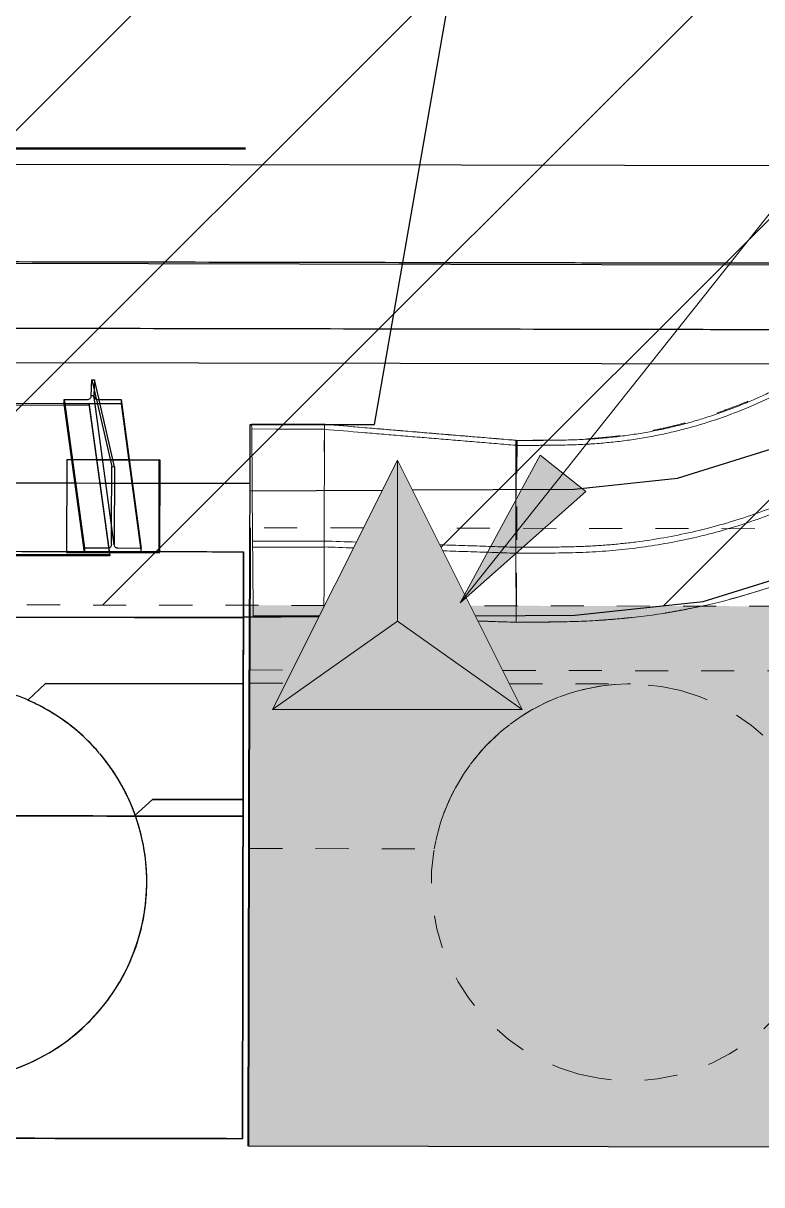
# Model space of a CAD drawing. Header units: metres. Extents: x -1147 to -802, y 5 to 567.
# Drawn here: x -1042.422 to -1040.19, y 507.624 to 511.136 of the extents above; entities that cross this region are included whole.
import ezdxf

# ---------------------------------------------------------------- set-up
doc = ezdxf.new("R2010")
doc.units = ezdxf.units.M
doc.linetypes.add('Dot_Section Line', pattern=[0.02, 0, -0.02])
doc.linetypes.add('JacobsDash', pattern=[0.0045, 0.003, -0.0015])
for name, color, linetype, lineweight in [('A-DETL', 7, 'Continuous', 13), ('A-DETL-GENF', 7, 'Continuous', 9), ('A-FLOR', 7, 'Continuous', 50), ('A-FLOR-HDLN', 7, 'JacobsDash', 15), ('A-FLOR-PATT', 7, 'Continuous', 40), ('A-GENM', 7, 'Continuous', 35), ('A-GENM-HDLN', 7, 'JacobsDash', 15), ('G-ANNO-TEXT', 7, 'Continuous', 9), ('S-BEAM', 7, 'Continuous', 50), ('S-BEAM-HDLN', 7, 'JacobsDash', 15), ('S-FNDN-HDLN', 7, 'JacobsDash', 15)]:
    doc.layers.add(name, color=color, linetype=linetype, lineweight=lineweight)
doc.layers.add('G-ANNO-SYMB', color=7, linetype='Continuous', lineweight=35, true_color=0x0080ff)
pattern_1 = [(45, (100.7304, 3.6), (-0.42426407, 0.42426407), [])]

# ---------------------------------------------------------------- blocks, each defined once
blk = doc.blocks.new('T2DPAA-T2D-C3S-RW-M2D-100010_dwg-40802999-DRG-2873010 - GENERAL ARRANGEMENT PLAN')
at = {"color": 254, "lineweight": 25, "true_color": 0xd5d5d5}
for p, q in [((14.917, -596.0273), (14.1309, -593.0483)), ((14.917, -596.0273), (14.992, -596.3036)), ((14.992, -596.3036), (14.917, -596.0273))]:
    blk.add_line(p, q, dxfattribs=at)
at = {"color": 9, "lineweight": 25, "true_color": 0xc3c3c3}
for p, q in [((15.3025, -593.2924), (16.3008, -597.0759)), ((15.0125, -593.3689), (16.0108, -597.1524)), ((15.8447, -594.1711), (16.4825, -596.5884)), ((15.2458, -595.6836), (15.0254, -594.8485)), ((15.2522, -595.7078), (15.2458, -595.6836)), ((15.2714, -595.7808), (15.2522, -595.7078)), ((15.276, -595.7981), (15.2715, -595.7813)), ((15.2825, -595.8228), (15.276, -595.7981)), ((15.296, -595.8741), (15.2825, -595.8228)), ((15.3172, -595.9542), (15.2965, -595.8759)), ((15.3873, -596.2201), (15.3175, -595.9553)), ((15.366, -596.2245), (15.471, -596.6111)), ((14.992, -596.3036), (15.052, -596.5245)), ((15.052, -596.5245), (14.992, -596.3036)), ((16.4825, -596.5884), (16.8682, -598.0504)), ((15.4948, -596.6986), (15.6229, -597.1702)), ((15.1759, -596.9802), (15.2547, -597.2703)), ((16.3008, -597.0759), (16.5782, -598.1269)), ((15.6229, -597.1702), (15.7351, -597.4639)), ((16.0108, -597.1524), (16.2881, -598.2034)), ((15.2547, -597.2703), (15.3939, -597.6348)), ((15.7351, -597.4639), (15.903, -597.7296)), ((15.3939, -597.6348), (15.6023, -597.9646))]:
    blk.add_line(p, q, dxfattribs=at)
blk = doc.blocks.new('T2DPAA-T2D-PWC-RW-M2D-100010_RoadDesign_rvt-1-DRG-2873010 - GENERAL ARRANGEMENT PLAN')
at = {"color": 254, "lineweight": 18, "true_color": 0xe3e3e3, "rotation": 75.11694444444437}
blk.add_blockref('T2DPAA-T2D-C3S-RW-M2D-100010_dwg-40802999-DRG-2873010 - GENERAL ARRANGEMENT PLAN', (-1722.337, 648.0105), dxfattribs=at)
blk = doc.blocks.new('Foundations-Piles - Px-1200-66435333-DRG-2873010 - GENERAL ARRANGEMENT PLAN')
at = {"layer": 'A-GENM', "color": 9, "lineweight": 25, "true_color": 0xbebebe}
for start, end in [(85.2606, 113.0342), (90, 98.1818), (85.2606, 90), (81.8182, 85.2606), (81.8182, 85.2606), (106.3636, 114.5455), (98.1818, 106.3636), (73.6364, 81.8182), (73.6364, 81.8182), (65.4545, 73.6364), (65.4545, 73.6364), (115.0723, 180), (114.5455, 122.7273), (114.5455, 115.0723), (113.0342, 114.5455), (57.2727, 65.4545), (57.2727, 65.4545), (122.7273, 130.9091), (49.0909, 57.2727), (49.0909, 57.2727), (130.9091, 139.0909), (40.9091, 49.0909), (40.9091, 49.0909), (139.0909, 147.2727), (32.7273, 40.9091), (32.7273, 40.9091), (147.2727, 155.4545), (24.5455, 32.7273), (24.5455, 32.7273), (155.4545, 163.6364), (16.3636, 24.5455), (16.3636, 24.5455), (163.6364, 171.8182), (8.1818, 16.3636), (8.1818, 16.3636), (171.8182, 180), (0, 8.1818), (0, 8.1818), (180, 284.0189), (180, 188.1818), (351.8182, 0), (351.8182, 0), (188.1818, 196.3636), (343.6364, 351.8182), (345.3109, 351.8182), (196.3636, 204.5455), (335.4545, 343.4148), (335.5691, 343.4148), (343.6364, 345.1804), (204.5455, 212.7273), (327.2727, 335.4545), (327.5745, 333.375), (333.375, 335.4545), (212.7273, 220.9091), (319.0909, 325.1505), (319.5793, 324.5325), (324.5325, 325.1505), (325.37, 327.2727), (325.37, 327.2727), (220.9091, 229.0909), (310.9091, 319.0909), (311.5833, 316.238), (316.238, 319.0909), (319.0909, 319.5793), (229.0909, 237.2727), (304.287, 310.9091), (308.0915, 310.9091), (310.9091, 311.5833), (304.287, 308.0915), (237.2727, 245.4545), (284.07, 304.287), (294.5455, 302.7273), (302.7273, 304.287), (245.4545, 253.6364), (286.3636, 294.5455), (253.6364, 261.8182), (261.8182, 270), (270, 278.1818), (278.1818, 284.0189), (284.07, 286.3636)]:
    blk.add_arc((0, 0), 0.6, start, end, dxfattribs=at)
blk = doc.blocks.new('CappingBeam_RS39B_CB01A - CappingBeam_RS39B_CB01A-57939457-DRG-2873010 - GENERAL ARRANGEMENT PLAN')
at = {"layer": 'A-GENM', "color": 9, "lineweight": 25, "true_color": 0xbebebe}
for p, q in [((99.077, 34.7425), (98.8863, 34.6922)), ((98.8836, 34.6915), (98.6956, 34.6419)), ((98.8863, 34.6922), (98.8836, 34.6915)), ((98.6956, 34.6419), (98.5049, 34.5915)), ((98.5049, 34.5915), (98.3142, 34.5412)), ((98.3035, 34.5384), (98.1235, 34.4909)), ((98.3142, 34.5412), (98.3035, 34.5384)), ((98.1235, 34.4909), (97.9328, 34.4406)), ((97.9328, 34.4406), (97.7421, 34.3903)), ((97.7421, 34.3903), (97.5514, 34.34)), ((97.5514, 34.34), (97.3607, 34.2896))]:
    blk.add_line(p, q, dxfattribs=at)
at = {"layer": 'A-GENM', "color": 253, "lineweight": 25, "true_color": 0xa3a3a3}
for p, q in [((98.6956, 34.6419), (98.8836, 34.6915)), ((98.5049, 34.5915), (98.6956, 34.6419)), ((98.3142, 34.5412), (98.5049, 34.5915)), ((98.3035, 34.5384), (98.3142, 34.5412))]:
    blk.add_line(p, q, dxfattribs=at)
at = {"layer": 'A-GENM', "color": 253, "lineweight": 25, "true_color": 0xa3a3a3, "flags": 128}
for points in [[(98.8836, 34.6915), (98.8863, 34.6922), (99.077, 34.7425)], [(97.3607, 34.2896), (97.5514, 34.34), (97.7421, 34.3903), (97.9328, 34.4406), (98.1235, 34.4909), (98.3035, 34.5384)]]:
    blk.add_lwpolyline(points, dxfattribs=at)
at = {"layer": 'A-GENM', "color": 253, "lineweight": 25, "true_color": 0xa3a3a3}
blk.add_open_spline([(96.4932, 37.5775), (96.5022, 37.5434), (96.6513, 36.9783), (96.9405, 35.8824), (97.2206, 34.8206), (97.3607, 34.2896)], degree=3, knots=[0.8279815, 0.8279815, 0.8279815, 0.8279815, 0.8333333, 0.9166667, 1, 1, 1, 1], dxfattribs=at)
at = {"layer": 'A-GENM', "color": 9, "lineweight": 25, "true_color": 0xbebebe}
for points in [[(98.7202, 36.0947), (98.7936, 35.8164), (98.8671, 35.538), (98.9405, 35.2596)], [(97.3607, 34.2896), (97.2294, 34.7874), (97.0981, 35.2852), (96.9667, 35.783)], [(98.9405, 35.2596), (98.9451, 35.2424), (98.9496, 35.2251), (98.9542, 35.2079)], [(98.9542, 35.2079), (98.9606, 35.1836), (98.967, 35.1593), (98.9734, 35.135)], [(98.9736, 35.1344), (98.9817, 35.1035), (98.9899, 35.0726), (98.9981, 35.0416)], [(98.9982, 35.0412), (99.0028, 35.0238), (99.0074, 35.0064), (99.012, 34.989)], [(99.0123, 34.9878), (99.0338, 34.9061), (99.0554, 34.8243), (99.077, 34.7425)]]:
    blk.add_open_spline(points, degree=3, dxfattribs=at)
at = {"layer": 'A-GENM', "color": 253, "lineweight": 25, "true_color": 0xa3a3a3}
for points in [[(98.7202, 36.0947), (98.7936, 35.8164), (98.8671, 35.538), (98.9405, 35.2596)], [(98.9405, 35.2596), (98.9451, 35.2424), (98.9496, 35.2251), (98.9542, 35.2079)], [(98.9542, 35.2079), (98.9606, 35.1836), (98.967, 35.1593), (98.9734, 35.135)], [(98.9736, 35.1344), (98.9817, 35.1035), (98.9899, 35.0726), (98.9981, 35.0416)], [(98.9982, 35.0412), (99.0028, 35.0238), (99.0074, 35.0064), (99.012, 34.989)], [(99.0123, 34.9878), (99.0338, 34.9061), (99.0554, 34.8243), (99.077, 34.7425)]]:
    blk.add_open_spline(points, degree=3, dxfattribs=at)
blk = doc.blocks.new('StitchPour_RS39B_01 - StitchPour_RS39B_01-60507265-DRG-2873010 - GENERAL ARRANGEMENT PLAN')
at = {"layer": 'A-GENM', "color": 253, "lineweight": 25, "true_color": 0xa3a3a3}
for p, q in [((98.8111, 34.6723), (98.7386, 34.6532)), ((98.8836, 34.6915), (98.8111, 34.6723)), ((98.7386, 34.6532), (98.6661, 34.6341)), ((98.5935, 34.6149), (98.521, 34.5958)), ((98.6661, 34.6341), (98.5935, 34.6149)), ((98.4485, 34.5767), (98.376, 34.5575)), ((98.521, 34.5958), (98.4485, 34.5767)), ((98.376, 34.5575), (98.3035, 34.5384))]:
    blk.add_line(p, q, dxfattribs=at)
at = {"layer": 'A-GENM', "color": 253, "lineweight": 25, "true_color": 0xa3a3a3, "flags": 128}
blk.add_lwpolyline([(98.3035, 34.5384), (98.376, 34.5575), (98.4485, 34.5767), (98.521, 34.5958), (98.5935, 34.6149), (98.6661, 34.6341), (98.7386, 34.6532), (98.8111, 34.6723), (98.8836, 34.6915)], dxfattribs=at)
at = {"layer": 'A-GENM', "color": 253, "lineweight": 25, "true_color": 0xa3a3a3}
for points, knots in [([(98.8836, 34.6915), (98.7435, 35.2224), (98.4633, 36.2843), (98.043, 37.8772), (97.6227, 39.47), (97.0624, 41.5938), (96.5552, 43.5158), (96.1882, 44.9069), (96.1013, 45.236)], [-1, -1, -1, -1, -0.9166667, -0.8333333, -0.75, -0.6666667, -0.5, -0.4483372, -0.4483372, -0.4483372, -0.4483372]), ([(95.5214, 45.0819), (95.6082, 44.7531), (95.8351, 43.8932), (96.2021, 42.5025), (96.6223, 40.9096), (97.0426, 39.3168), (97.4629, 37.724), (97.8832, 36.1312), (98.1634, 35.0693), (98.3035, 34.5384)], [-0.5516144, -0.5516144, -0.5516144, -0.5516144, -0.5, -0.4166667, -0.3333333, -0.25, -0.1666667, -0.0833333, 0, 0, 0, 0])]:
    blk.add_open_spline(points, degree=3, knots=knots, dxfattribs=at)
at = {"layer": 'A-GENM', "color": 9, "lineweight": 25, "true_color": 0xbebebe}
blk.add_open_spline([(98.2729, 34.6543), (98.143, 35.1466), (98.0131, 35.6389), (97.8832, 36.1312)], degree=3, dxfattribs=at)
at = {"layer": 'A-GENM', "color": 253, "lineweight": 25, "true_color": 0xa3a3a3}
for points in [[(98.8836, 34.6915), (98.8145, 34.9532), (98.7455, 35.215), (98.6764, 35.4767)], [(98.3035, 34.5384), (98.2933, 34.577), (98.2831, 34.6156), (98.2729, 34.6543)]]:
    blk.add_open_spline(points, degree=3, dxfattribs=at)
blk = doc.blocks.new('SCR_NW_1 - SCR_NW_1-66978933-DRG-2873010 - GENERAL ARRANGEMENT PLAN')
at = {"layer": 'A-GENM', "color": 253, "lineweight": 25, "true_color": 0xa3a3a3}
for p, q in [((0, 0), (0.0629, 0.4559)), ((0.0629, 0.452), (0, -0.004)), ((0.0629, 0.4559), (0.0629, 0.452)), ((0.0629, 0.4559), (1.1116, 0.4559)), ((1.1876, 0.452), (0.0629, 0.452)), ((1.1116, 0.4559), (1.1876, 0.4559)), ((1.1876, 0.4559), (1.1248, 0)), ((1.1249, -0.004), (1.1876, 0.452)), ((1.1876, 0.4559), (1.1876, 0.452)), ((0, 0), (0, -0.004)), ((0, -0.004), (1.1247, -0.004)), ((1.1247, 0), (0.0006, 0)), ((1.1247, -0.0039), (1.1247, 0))]:
    blk.add_line(p, q, dxfattribs=at)
blk = doc.blocks.new('PLATE ph - PLATE ph-66945816-DRG-2873010 - GENERAL ARRANGEMENT PLAN')
at = {"layer": 'A-GENM', "color": 253, "lineweight": 25, "true_color": 0xa3a3a3}
for p, q in [((-1142.7215, 509.8158), (-1142.7203, 509.8171)), ((-1142.7203, 509.8171), (-1142.7063, 509.817)), ((-1142.7063, 509.817), (-1142.6308, 509.8169)), ((-1142.6303, 509.8169), (-1142.6129, 509.8168)), ((-1142.6129, 509.8168), (-1142.5824, 509.8168)), ((-1142.7215, 509.8158), (-1142.722, 509.5358)), ((-1142.7061, 509.8157), (-1142.7215, 509.8158)), ((-1142.7208, 509.5372), (-1142.7203, 509.8158)), ((-1142.6307, 509.8156), (-1142.7061, 509.8157)), ((-1142.6127, 509.8155), (-1142.6301, 509.8156)), ((-1142.5821, 509.8154), (-1142.6127, 509.8155)), ((-1142.5824, 509.8168), (-1142.5343, 509.8167)), ((-1142.5341, 509.8153), (-1142.5821, 509.8154)), ((-1142.5325, 509.8167), (-1142.4404, 509.8164)), ((-1142.4415, 509.8151), (-1142.5323, 509.8153)), ((-1142.442, 509.5352), (-1142.4415, 509.8151)), ((-1142.4404, 509.8164), (-1142.4415, 509.8151)), ((-1142.4404, 509.8164), (-1142.4409, 509.5365)), ((-1142.7208, 509.5372), (-1142.722, 509.5358)), ((-1142.722, 509.5358), (-1142.5926, 509.5355)), ((-1142.6682, 509.537), (-1142.7208, 509.5372)), ((-1142.5927, 509.5369), (-1142.6682, 509.537)), ((-1142.4962, 509.5366), (-1142.5922, 509.5369)), ((-1142.442, 509.5365), (-1142.4962, 509.5366)), ((-1142.442, 509.5352), (-1142.4409, 509.5365)), ((-1142.5926, 509.5355), (-1142.442, 509.5352))]:
    blk.add_line(p, q, dxfattribs=at)
blk = doc.blocks.new('POST_3000_1C_360UB2 - 1C-68650417-DRG-2873010 - GENERAL ARRANGEMENT PLAN')
at = {"layer": 'A-GENM', "color": 253, "lineweight": 25, "true_color": 0xa3a3a3}
for p, q in [((-1142.6471, 510.0103), (-1142.6453, 510.0582)), ((-1142.6453, 510.0582), (-1142.6385, 510.028)), ((-1142.6453, 510.0582), (-1142.6373, 510.0582)), ((-1142.6373, 510.0582), (-1142.6391, 510.0103)), ((-1142.6384, 510.0279), (-1142.6321, 510.0002)), ((-1142.6237, 509.9984), (-1142.6373, 510.0582)), ((-1142.7292, 509.9858), (-1142.7292, 509.9986)), ((-1142.7292, 509.9986), (-1142.7274, 509.9861)), ((-1142.7292, 509.9986), (-1142.6586, 509.9985)), ((-1142.6471, 510.0097), (-1142.6471, 510.0103)), ((-1142.6471, 510.0103), (-1142.6391, 510.0103)), ((-1142.6391, 510.0103), (-1142.6391, 510.0097)), ((-1142.6367, 509.9914), (-1142.639, 510.0081)), ((-1142.6317, 509.9984), (-1142.6288, 509.9855)), ((-1142.6278, 509.9984), (-1142.5572, 509.9982)), ((-1142.5775, 509.7954), (-1142.6236, 509.9976)), ((-1142.5572, 509.9982), (-1142.5573, 509.9854)), ((-1142.5572, 509.9982), (-1142.496, 509.5485)), ((-1142.5573, 509.9854), (-1142.7292, 509.9858)), ((-1142.668, 509.5357), (-1142.7292, 509.9857)), ((-1142.7274, 509.9857), (-1142.668, 509.5489)), ((-1142.5779, 509.5587), (-1142.6367, 509.9914)), ((-1142.6285, 509.9844), (-1142.5855, 509.7955)), ((-1142.5573, 509.9854), (-1142.496, 509.5353)), ((-1142.5859, 509.6183), (-1142.5855, 509.7955)), ((-1142.5855, 509.7955), (-1142.5775, 509.7954)), ((-1142.5775, 509.7954), (-1142.578, 509.5603)), ((-1142.586, 509.5603), (-1142.5859, 509.6183)), ((-1142.668, 509.5489), (-1142.668, 509.5357)), ((-1142.5974, 509.5488), (-1142.668, 509.5489)), ((-1142.5959, 509.5489), (-1142.5974, 509.5488)), ((-1142.5944, 509.5492), (-1142.5959, 509.5489)), ((-1142.593, 509.5496), (-1142.5944, 509.5492)), ((-1142.4978, 509.5485), (-1142.5666, 509.5487)), ((-1142.496, 509.5353), (-1142.496, 509.5485)), ((-1142.5926, 509.5355), (-1142.668, 509.5357)), ((-1142.496, 509.5353), (-1142.5926, 509.5355))]:
    blk.add_line(p, q, dxfattribs=at)
at = {"layer": 'A-GENM', "color": 253, "lineweight": 25, "true_color": 0xa3a3a3, "flags": 128}
for points in [[(-1142.5893, 509.5522), (-1142.5904, 509.5512), (-1142.5916, 509.5503), (-1142.593, 509.5496)], [(-1142.586, 509.5603), (-1142.5868, 509.5559), (-1142.5893, 509.5522)], [(-1142.5747, 509.5521), (-1142.5771, 509.5559), (-1142.578, 509.5603)], [(-1142.571, 509.5496), (-1142.5723, 509.5503), (-1142.5736, 509.5511), (-1142.5747, 509.5521)], [(-1142.5666, 509.5487), (-1142.5681, 509.5488), (-1142.5696, 509.5491), (-1142.571, 509.5496)]]:
    blk.add_lwpolyline(points, dxfattribs=at)
at = {"layer": 'A-GENM', "color": 253, "lineweight": 25, "true_color": 0xa3a3a3}
for centre, start_param, end_param in [((-1142.6585, 510.0097), 4.573281, 6.144078), ((-1142.6277, 510.0097), 3.002485, 4.573281)]:
    blk.add_ellipse(centre, major_axis=(0.0113, 0.0015), ratio=0.988473, start_param=start_param, end_param=end_param, dxfattribs=at)
blk = doc.blocks.new('Top of Pavement - RL A - Top of Pavement - RL A-68818558-DRG-2873010 - GENERAL ARRANGEMENT PLAN')
at = {"layer": 'A-GENM', "color": 253, "lineweight": 25, "true_color": 0xa3a3a3}
for points, knots in [([(105.5679, 13.5723), (105.5575, 13.6117), (105.5192, 13.7567), (105.453, 14.0076), (105.3414, 14.4307), (105.2019, 14.9595), (105.0344, 15.5941), (104.867, 16.2288), (104.6995, 16.8634), (104.56, 17.3922), (104.4483, 17.8153), (104.3646, 18.1326), (104.2809, 18.4499), (104.1692, 18.873), (104.0297, 19.4019), (103.8622, 20.0365), (103.639, 20.8827), (103.4157, 21.7288), (103.1924, 22.575), (103.025, 23.2096), (102.8575, 23.8442), (102.6342, 24.6904), (102.411, 25.5365), (102.1877, 26.3827), (102.0202, 27.0173), (101.8807, 27.5462), (101.7691, 27.9693), (101.6853, 28.2866), (101.6016, 28.6039), (101.49, 29.0269), (101.3504, 29.5558), (101.183, 30.1904), (101.0155, 30.825), (100.8481, 31.4596), (100.7086, 31.9884), (100.5969, 32.4115), (100.5132, 32.7288), (100.4295, 33.0461), (100.3458, 33.3634), (100.262, 33.6807), (100.1504, 34.1038), (100.0109, 34.6326), (99.8434, 35.2672), (99.676, 35.9018), (99.5085, 36.5364), (99.3411, 37.171), (99.2015, 37.6998), (99.0899, 38.1229), (99.0062, 38.4402), (98.9225, 38.7574), (98.8108, 39.1805), (98.6713, 39.7093), (98.5039, 40.3439), (98.3364, 40.9785), (98.169, 41.613), (98.0016, 42.2476), (97.8341, 42.8822), (97.6667, 43.5167), (97.4992, 44.1513), (97.3318, 44.7858), (97.2121, 45.2394), (97.1482, 45.4815), (97.1402, 45.5121)], [0.4673373, 0.4673373, 0.4673373, 0.4673373, 0.4681818, 0.4704545, 0.4727273, 0.4772727, 0.4818182, 0.4863636, 0.4909091, 0.4954545, 0.4977273, 0.5, 0.5022727, 0.5045455, 0.5090909, 0.5136364, 0.5181818, 0.5272727, 0.5318182, 0.5363636, 0.5409091, 0.5454545, 0.5545455, 0.5590909, 0.5636364, 0.5681818, 0.5704545, 0.5727273, 0.575, 0.5772727, 0.5818182, 0.5863636, 0.5909091, 0.5954545, 0.6, 0.6022727, 0.6045455, 0.6068182, 0.6090909, 0.6113636, 0.6136364, 0.6181818, 0.6227273, 0.6272727, 0.6318182, 0.6363636, 0.6409091, 0.6431818, 0.6454545, 0.6477273, 0.65, 0.6545455, 0.6590909, 0.6636364, 0.6681818, 0.6727273, 0.6772727, 0.6818182, 0.6863636, 0.6909091, 0.6954545, 0.696112, 0.696112, 0.696112, 0.696112]), ([(96.947, 45.4608), (96.9549, 45.4308), (97.0186, 45.1893), (97.1381, 44.7363), (97.3056, 44.1018), (97.473, 43.4673), (97.6404, 42.8328), (97.8078, 42.1982), (97.9753, 41.5637), (98.1427, 40.9291), (98.3101, 40.2946), (98.4776, 39.66), (98.6171, 39.1312), (98.7287, 38.7082), (98.8124, 38.3909), (98.8962, 38.0736), (99.0078, 37.6506), (99.1473, 37.1218), (99.3148, 36.4872), (99.4822, 35.8526), (99.6496, 35.2181), (99.8171, 34.5835), (99.9566, 34.0547), (100.0682, 33.6316), (100.152, 33.3144), (100.2357, 32.9971), (100.3194, 32.6798), (100.4031, 32.3625), (100.5148, 31.9394), (100.6543, 31.4106), (100.8217, 30.776), (100.9892, 30.1414), (101.1566, 29.5069), (101.2962, 28.978), (101.4078, 28.555), (101.4915, 28.2377), (101.5752, 27.9204), (101.6869, 27.4973), (101.8264, 26.9685), (101.9938, 26.3339), (102.2171, 25.4878), (102.4404, 24.6416), (102.6636, 23.7955), (102.8311, 23.1609), (102.9985, 22.5263), (103.2218, 21.6802), (103.4451, 20.8341), (103.6683, 19.9879), (103.8358, 19.3533), (103.9753, 18.8245), (104.0869, 18.4014), (104.1707, 18.0841), (104.2544, 17.7668), (104.366, 17.3437), (104.5056, 16.8149), (104.673, 16.1803), (104.8405, 15.5457), (105.0079, 14.9111), (105.1474, 14.3823), (105.2591, 13.9592), (105.3255, 13.7075), (105.364, 13.5615), (105.3746, 13.5214)], [0.3039012, 0.3039012, 0.3039012, 0.3039012, 0.3045455, 0.3090909, 0.3136364, 0.3181818, 0.3227273, 0.3272727, 0.3318182, 0.3363636, 0.3409091, 0.3454545, 0.35, 0.3522727, 0.3545455, 0.3568182, 0.3590909, 0.3636364, 0.3681818, 0.3727273, 0.3772727, 0.3818182, 0.3863636, 0.3886364, 0.3909091, 0.3931818, 0.3954545, 0.3977273, 0.4, 0.4045455, 0.4090909, 0.4136364, 0.4181818, 0.4227273, 0.425, 0.4272727, 0.4295455, 0.4318182, 0.4363636, 0.4409091, 0.4454545, 0.4545455, 0.4590909, 0.4636364, 0.4681818, 0.4727273, 0.4818182, 0.4863636, 0.4909091, 0.4954545, 0.4977273, 0.5, 0.5022727, 0.5045455, 0.5090909, 0.5136364, 0.5181818, 0.5227273, 0.5272727, 0.5295455, 0.5318182, 0.5326817, 0.5326817, 0.5326817, 0.5326817])]:
    blk.add_open_spline(points, degree=3, knots=knots, dxfattribs=at)
blk = doc.blocks.new('T2DPAA-T2D-C3S-RS-M3D-100334_rvt-1-DRG-2873010 - GENERAL ARRANGEMENT PLAN')
at = {"layer": 'A-GENM', "color": 9, "lineweight": 25, "true_color": 0xbebebe}
for p, q in [((-1142.7851, 509.1396), (-1142.8392, 509.0897)), ((-1142.8392, 509.0897), (-1142.7851, 509.1396)), ((-1142.1879, 509.1392), (-1142.7851, 509.1396)), ((-1142.7851, 509.1396), (-1142.1879, 509.1392)), ((-1142.188, 509.1133), (-1142.1879, 509.1392)), ((-1142.1879, 509.1392), (-1142.188, 509.1133)), ((-1142.1883, 508.9466), (-1142.188, 509.1133)), ((-1142.188, 509.1133), (-1142.1883, 508.9466)), ((-1142.1884, 508.8883), (-1142.1883, 508.9466)), ((-1142.1883, 508.9466), (-1142.1884, 508.8883)), ((-1142.1886, 508.7892), (-1142.1884, 508.8883)), ((-1142.1884, 508.8883), (-1142.1886, 508.7892)), ((-1142.5142, 508.7413), (-1142.4621, 508.7894)), ((-1142.4621, 508.7894), (-1142.5142, 508.7413)), ((-1142.4621, 508.7894), (-1142.1886, 508.7892)), ((-1142.1886, 508.7892), (-1142.4621, 508.7894))]:
    blk.add_line(p, q, dxfattribs=at)
for start, end in [(60.4275, 66.4021), (60.4275, 66.4021), (58.6807, 60.2982), (58.6807, 60.2982), (50.8058, 58.509), (50.8058, 58.509), (48.4925, 50.6455), (48.4925, 50.6455), (43.0076, 48.4925), (43.0076, 48.4925), (42.6897, 43.0076), (42.6897, 43.0076), (40.4996, 42.2909), (40.4996, 42.2909), (39.6507, 40.2751), (39.6507, 40.2751), (35.2095, 39.6507), (35.2095, 39.6507), (34.6936, 35.2095), (34.6936, 35.2095), (34.0211, 34.6936), (34.0211, 34.6936), (31.3567, 33.9607), (31.3567, 33.9607), (27.4113, 31.3567), (27.4113, 31.3567), (26.6969, 27.4113), (26.6969, 27.4113), (25.5763, 26.6969), (25.5763, 26.6969), (23.2108, 25.5208), (23.2108, 25.5208), (19.6132, 23.2108), (19.6132, 23.2108)]:
    blk.add_arc((-1143.0794, 508.5399), 0.6, start, end, dxfattribs=at)
at = {"layer": 'A-GENM', "color": 253, "lineweight": 25, "true_color": 0xa3a3a3, "rotation": 75.11694444444437}
for name, p in [('Top of Pavement - RL A - Top of Pavement - RL A-68818558-DRG-2873010 - GENERAL ARRANGEMENT PLAN', (-1134.0578, 404.8616)), ('CappingBeam_RS39B_CB01A - CappingBeam_RS39B_CB01A-57939457-DRG-2873010 - GENERAL ARRANGEMENT PLAN', (-1134.0578, 404.8616)), ('StitchPour_RS39B_01 - StitchPour_RS39B_01-60507265-DRG-2873010 - GENERAL ARRANGEMENT PLAN', (-1134.0578, 404.8616)), ('Foundations-Piles - Px-1200-66435333-DRG-2873010 - GENERAL ARRANGEMENT PLAN', (-1143.0794, 508.5399))]:
    blk.add_blockref(name, p, dxfattribs=at)
at = {"layer": 'A-GENM', "color": 253, "lineweight": 25, "true_color": 0xa3a3a3}
for name in ['POST_3000_1C_360UB2 - 1C-68650417-DRG-2873010 - GENERAL ARRANGEMENT PLAN', 'PLATE ph - PLATE ph-66945816-DRG-2873010 - GENERAL ARRANGEMENT PLAN']:
    blk.add_blockref(name, (0, 0), dxfattribs=at)
at = {"layer": 'A-GENM', "color": 253, "lineweight": 25, "true_color": 0xa3a3a3, "extrusion": (0, 0, -1), "rotation": 0.101852644251858}
blk.add_blockref('SCR_NW_1 - SCR_NW_1-66978933-DRG-2873010 - GENERAL ARRANGEMENT PLAN', (1142.5912, 509.5295), dxfattribs=at)
blk = doc.blocks.new('Section - SectionHead-4898858-DRG-2873010 - GENERAL ARRANGEMENT PLAN')
at = {"layer": 'G-ANNO-SYMB', "lineweight": 9}
h = blk.add_hatch(color=7, dxfattribs=at)
edge = h.paths.add_edge_path()
edge.add_line((-0.002, 0.009), (0.002472, 0.004003))
edge.add_arc((-0.002, 0), 0.006, 41.8277, 138.1723)
edge.add_line((-0.006472, 0.004003), (-0.002, 0.009))
at = {"layer": 'G-ANNO-SYMB', "color": 7, "lineweight": 50}
for p, q in [((-0.002, 0.009), (-0.006472, 0.004003)), ((0.002472, 0.004003), (-0.002, 0.009)), ((0.004, 0), (0.01, 0))]:
    blk.add_line(p, q, dxfattribs=at)
for start, end in [(360, 180), (180, 360)]:
    blk.add_arc((-0.002, 0), 0.006, start, end, dxfattribs=at)

msp = doc.modelspace()

# ---------------------------------------------------------------- hatches: boundary and pattern name
at = {"layer": 'A-DETL-GENF'}
h = msp.add_hatch(dxfattribs=at)
h.set_pattern_fill('FP_4', color=256, style=0, pattern_type=2)
h.set_pattern_definition(pattern_1)
h.paths.add_polyline_path([(-1044.8599, 504.6318), (-1044.8599, 504.6318), (-1044.8514, 509.3818), (-1041.7374, 509.3762), (-1041.7364, 509.9226), (-1041.3603, 509.9228), (-1039.424, 521.0371), (-1052.6625, 521.0588), (-1052.6625, 504.6456), (-1044.8734, 504.6318)])
h.paths.add_polyline_path([(-1050.2024, 509.9451), (-1050.2024, 509.9451), (-1050.2024, 509.9486)])
h.paths.add_polyline_path([(-1049.0673, 510.0547), (-1049.0673, 510.0548), (-1049.0673, 510.2574)])
h = msp.add_hatch(dxfattribs=at)
h.set_pattern_fill('FP_4', color=256, style=0, pattern_type=2)
h.set_pattern_definition(pattern_1)
h.paths.add_polyline_path([(-1019.6515, 509.337), (-1019.6307, 521.002), (-1039.424, 521.0371), (-1041.3603, 509.9228), (-1041.7364, 509.9226), (-1041.7372, 509.3762), (-1041.5113, 509.3758), (-1041.2914, 509.8156), (-1041.0712, 509.375), (-1026.5283, 509.3492), (-1026.3581, 509.6896), (-1026.1876, 509.3486), (-1019.8399, 509.3373)])
at = {"layer": 'A-DETL-GENF', "true_color": 0xffffff}
msp.add_hatch(color=7, dxfattribs=at).paths.add_polyline_path([(-1041.3603, 509.0611), (-1040.9142, 509.0611), (-1041.2914, 509.8156), (-1041.6687, 509.0611), (-1041.4091, 509.0611)])
at = {"layer": 'A-FLOR-PATT', "lineweight": 5, "true_color": 0xe1e1e1}
for points in [[(-1041.7404, 507.7407), (-1041.5104, 509.0611), (-1041.6687, 509.0611), (-1041.5113, 509.3758), (-1041.7374, 509.3762), (-1041.739, 508.5308)], [(-1035.9058, 507.7298), (-1035.8902, 507.8193), (-1039.9306, 509.373), (-1041.0712, 509.375), (-1040.9142, 509.0611), (-1041.5104, 509.0611), (-1041.7404, 507.7407), (-1036.2512, 507.7305)]]:
    msp.add_hatch(color=254, dxfattribs=at).paths.add_polyline_path(points)
at = {"layer": 'G-ANNO-TEXT'}
msp.add_hatch(color=256, dxfattribs=at).paths.add_polyline_path([(-1041.1023, 509.3836), (-1040.7223, 509.7203), (-1040.8603, 509.8299)])

# ---------------------------------------------------------------- linework, layer by layer
at = {"layer": 'A-DETL', "color": 6, "lineweight": 15, "true_color": 0xff00ff}
for p, q in [((-1041.2914, 509.8156), (-1041.6687, 509.0611)), ((-1040.9142, 509.0611), (-1041.2914, 509.8156)), ((-1041.2914, 509.8156), (-1041.2914, 509.3282)), ((-1041.6687, 509.0611), (-1041.2914, 509.3282)), ((-1040.9142, 509.0611), (-1041.2914, 509.3282)), ((-1041.6687, 509.0611), (-1040.9142, 509.0611))]:
    msp.add_line(p, q, dxfattribs=at)
at = {"layer": 'A-DETL', "color": 143, "linetype": 'JacobsDash', "lineweight": 15, "true_color": 0x78aac8}
for p, q in [((-1041.5113, 509.3758), (-1044.8514, 509.3818)), ((-1026.5283, 509.3492), (-1041.0712, 509.375))]:
    msp.add_line(p, q, dxfattribs=at)
at = {"layer": 'A-FLOR', "color": 252, "lineweight": 25, "true_color": 0x888888}
for p, q in [((-1041.3603, 509.9228), (-1035.3928, 544.1752)), ((-1041.7404, 507.7407), (-1041.7364, 509.9226)), ((-1041.7364, 509.9226), (-1041.5029, 509.9227)), ((-1041.5017, 509.9227), (-1041.3603, 509.9228)), ((-1010.9764, 507.6833), (-1041.7404, 507.7407))]:
    msp.add_line(p, q, dxfattribs=at)
at = {"layer": 'A-FLOR', "lineweight": 15}
for p, q in [((-1041.7319, 509.9094), (-1041.7321, 509.9244)), ((-1041.5124, 509.9239), (-1041.5124, 509.9089)), ((-1041.5124, 509.9086), (-1041.5124, 509.9236)), ((-1041.7292, 509.5705), (-1041.7319, 509.9094)), ((-1041.5124, 509.9089), (-1041.5131, 509.57)), ((-1041.5124, 509.9086), (-1041.5125, 509.841)), ((-1040.934, 509.8752), (-1040.934, 509.8754)), ((-1040.934, 509.5516), (-1040.9328, 509.8597)), ((-1040.9328, 509.8597), (-1040.9327, 509.8747)), ((-1040.9247, 509.8748), (-1040.9305, 509.8747)), ((-1041.7291, 509.5525), (-1041.7292, 509.5705)), ((-1041.5131, 509.552), (-1041.5132, 509.5295)), ((-1041.5131, 509.5527), (-1041.5131, 509.57)), ((-1041.5131, 509.57), (-1041.5131, 509.5521)), ((-1040.934, 509.5336), (-1040.934, 509.5516)), ((-1040.9328, 509.3247), (-1040.934, 509.5336)), ((-1040.9329, 509.3248), (-1040.9329, 509.3413)), ((-1040.9272, 509.3248), (-1040.9255, 509.3248))]:
    msp.add_line(p, q, dxfattribs=at)
at = {"layer": 'A-FLOR', "lineweight": 15, "flags": 128}
for points in [[(-1041.5077, 509.9234), (-1041.5101, 509.9236), (-1041.5124, 509.9238)], [(-1041.5078, 509.9227), (-1041.5077, 509.9231), (-1041.5077, 509.9234)], [(-1041.5004, 509.9228), (-1041.5038, 509.9231), (-1041.5077, 509.9234)], [(-1041.3624, 509.9112), (-1041.4311, 509.917), (-1041.4992, 509.9227)], [(-1041.5124, 509.9089), (-1041.5856, 509.9091), (-1041.6588, 509.9092), (-1041.7319, 509.9094)], [(-1041.3211, 509.9077), (-1041.3417, 509.9094), (-1041.3624, 509.9112)], [(-1040.934, 509.8752), (-1040.934, 509.8753), (-1040.934, 509.8753), (-1040.934, 509.8753), (-1040.934, 509.8753), (-1040.934, 509.8754)], [(-1040.934, 509.8752), (-1040.934, 509.8676), (-1040.934, 509.8601)], [(-1040.9336, 509.6657), (-1040.9337, 509.7059), (-1040.9338, 509.783), (-1040.934, 509.8601)], [(-1040.9334, 509.5516), (-1040.9335, 509.6288), (-1040.9336, 509.6492)], [(-1041.5131, 509.57), (-1041.6212, 509.5703), (-1041.7292, 509.5705)], [(-1041.7291, 509.5525), (-1041.7289, 509.5294), (-1041.7287, 509.5062), (-1041.7285, 509.4831), (-1041.7284, 509.46), (-1041.7282, 509.4369), (-1041.728, 509.4137), (-1041.7278, 509.3906), (-1041.7276, 509.3675), (-1041.7274, 509.3443)], [(-1041.5135, 509.3714), (-1041.5135, 509.3902), (-1041.5134, 509.4133), (-1041.5134, 509.4364), (-1041.5133, 509.4596), (-1041.5133, 509.4827), (-1041.5132, 509.5058), (-1041.5132, 509.5289), (-1041.5131, 509.5521)], [(-1040.9334, 509.5516), (-1040.9333, 509.5427), (-1040.9333, 509.5337)], [(-1040.9329, 509.3458), (-1040.9329, 509.348), (-1040.933, 509.3712), (-1040.933, 509.3944), (-1040.9331, 509.4176), (-1040.9331, 509.4409), (-1040.9332, 509.4641), (-1040.9332, 509.4873), (-1040.9333, 509.5105), (-1040.9333, 509.5337)]]:
    msp.add_lwpolyline(points, dxfattribs=at)
at = {"layer": 'A-FLOR', "lineweight": 15}
for points, knots in [([(-1040.9328, 509.8597), (-1040.9218, 509.8598), (-1040.9003, 509.8598), (-1040.8736, 509.8599), (-1040.8524, 509.8601), (-1040.8315, 509.8603), (-1040.8064, 509.8606), (-1040.7776, 509.8611), (-1040.7506, 509.8619), (-1040.7292, 509.8628), (-1040.7128, 509.8637), (-1040.6965, 509.8648), (-1040.676, 509.8663), (-1040.6432, 509.8694), (-1040.6022, 509.8741), (-1040.5536, 509.8814), (-1040.5054, 509.8902), (-1040.4579, 509.9006), (-1040.3956, 509.9164), (-1040.3181, 509.9404), (-1040.2265, 509.9756), (-1040.1375, 510.0166), (-1040.0665, 510.0553), (-1040.0116, 510.0889), (-1039.9713, 510.1155), (-1039.9317, 510.1436), (-1039.8927, 510.1733), (-1039.8547, 510.2042), (-1039.8178, 510.2363), (-1039.7821, 510.2694), (-1039.7534, 510.2979), (-1039.7311, 510.3212), (-1039.7148, 510.3388), (-1039.6989, 510.3566), (-1039.6834, 510.3746), (-1039.6684, 510.3926), (-1039.6538, 510.4108), (-1039.6392, 510.4298), (-1039.6245, 510.4495), (-1039.612, 510.4667), (-1039.6021, 510.4808), (-1039.5946, 510.4915), (-1039.587, 510.5024), (-1039.5773, 510.5167), (-1039.5684, 510.5303), (-1039.56, 510.5433), (-1039.5539, 510.5529), (-1039.5482, 510.5623), (-1039.5408, 510.5745), (-1039.5315, 510.5907), (-1039.5207, 510.6101), (-1039.5102, 510.6297), (-1039.4969, 510.6555), (-1039.4841, 510.6816), (-1039.4717, 510.7083), (-1039.4596, 510.7351), (-1039.4455, 510.7681), (-1039.4328, 510.8004), (-1039.4249, 510.8223), (-1039.4205, 510.8349), (-1039.4172, 510.8444), (-1039.4141, 510.8539), (-1039.4099, 510.8668), (-1039.4044, 510.8845), (-1039.3973, 510.9081), (-1039.3922, 510.9253), (-1039.3896, 510.9343)], [0, 0, 0, 0, 0.012195, 0.02439, 0.030488, 0.036585, 0.04878, 0.060976, 0.073171, 0.085366, 0.091463, 0.097561, 0.109756, 0.121951, 0.146341, 0.170732, 0.195122, 0.219512, 0.243902, 0.292683, 0.341463, 0.390244, 0.439024, 0.463415, 0.487805, 0.512195, 0.536585, 0.560976, 0.585366, 0.609756, 0.634146, 0.646341, 0.658537, 0.670732, 0.682927, 0.695122, 0.707317, 0.719512, 0.731707, 0.743902, 0.75, 0.756098, 0.762195, 0.768293, 0.780488, 0.786585, 0.792683, 0.79878, 0.804878, 0.817073, 0.829268, 0.839939, 0.85061, 0.871951, 0.882622, 0.893293, 0.914634, 0.935976, 0.946646, 0.951982, 0.957317, 0.962652, 0.967988, 0.978659, 0.989329, 1, 1, 1, 1]), ([(-1040.9327, 509.8747), (-1040.922, 509.8748), (-1040.901, 509.8748), (-1040.875, 509.8749), (-1040.8543, 509.8751), (-1040.8339, 509.8752), (-1040.8093, 509.8755), (-1040.7811, 509.876), (-1040.7548, 509.8768), (-1040.7297, 509.8778), (-1040.7061, 509.8792), (-1040.6823, 509.8809), (-1040.6507, 509.8837), (-1040.611, 509.8881), (-1040.5639, 509.8949), (-1040.5173, 509.9032), (-1040.4712, 509.9129), (-1040.426, 509.9241), (-1040.381, 509.9367), (-1040.3362, 509.951), (-1040.2916, 509.9668), (-1040.2475, 509.984), (-1040.204, 510.0026), (-1040.1611, 510.0226), (-1040.1191, 510.0439), (-1040.0644, 510.0739), (-1040.0115, 510.1064), (-1039.9601, 510.1416), (-1039.9221, 510.1696), (-1039.8848, 510.1988), (-1039.8485, 510.2292), (-1039.8133, 510.2607), (-1039.7794, 510.2931), (-1039.7465, 510.3265), (-1039.7152, 510.3606), (-1039.6903, 510.3895), (-1039.6715, 510.4128), (-1039.6574, 510.4307), (-1039.6432, 510.4495), (-1039.6313, 510.4657), (-1039.6216, 510.4791), (-1039.6144, 510.4894), (-1039.6071, 510.4997), (-1039.5998, 510.5104), (-1039.5927, 510.5208), (-1039.586, 510.5308), (-1039.5796, 510.5405), (-1039.5715, 510.5532), (-1039.5638, 510.5654), (-1039.5567, 510.5772), (-1039.5496, 510.5893), (-1039.5406, 510.6051), (-1039.5315, 510.6218), (-1039.5241, 510.6356), (-1039.5168, 510.6497), (-1039.5077, 510.6676), (-1039.4972, 510.6893), (-1039.4868, 510.7114), (-1039.4767, 510.7337), (-1039.4672, 510.7556), (-1039.4581, 510.7773), (-1039.4496, 510.7988), (-1039.443, 510.8163), (-1039.4381, 510.8301), (-1039.4344, 510.8405), (-1039.4315, 510.8492), (-1039.4291, 510.8562), (-1039.4269, 510.8632), (-1039.4239, 510.8723), (-1039.4203, 510.884), (-1039.4165, 510.8965), (-1039.4112, 510.914), (-1039.407, 510.9283), (-1039.404, 510.9383)], [0, 0, 0, 0, 0.011905, 0.02381, 0.029762, 0.035714, 0.047619, 0.059524, 0.071429, 0.083333, 0.095238, 0.107143, 0.119048, 0.142857, 0.166667, 0.190476, 0.214286, 0.238095, 0.261905, 0.285714, 0.309524, 0.333333, 0.357143, 0.380952, 0.404762, 0.428571, 0.47619, 0.5, 0.52381, 0.547619, 0.571429, 0.595238, 0.619048, 0.642857, 0.666667, 0.690476, 0.702381, 0.714286, 0.72619, 0.738095, 0.744048, 0.75, 0.755952, 0.761905, 0.767857, 0.77381, 0.779762, 0.785714, 0.797619, 0.803571, 0.809524, 0.821429, 0.833333, 0.839286, 0.845238, 0.857143, 0.869048, 0.880952, 0.892857, 0.904762, 0.916667, 0.928571, 0.940476, 0.946429, 0.952381, 0.958333, 0.96131, 0.964286, 0.970238, 0.97619, 0.982143, 0.988095, 1, 1, 1, 1]), ([(-1040.934, 509.5516), (-1040.9178, 509.5516), (-1040.8858, 509.5517), (-1040.8379, 509.552), (-1040.7911, 509.5526), (-1040.7533, 509.5535), (-1040.7238, 509.5546), (-1040.7019, 509.5557), (-1040.6803, 509.557), (-1040.6513, 509.5591), (-1040.6151, 509.5625), (-1040.5285, 509.5724), (-1040.4286, 509.59), (-1040.317, 509.6184), (-1040.2066, 509.6524), (-1040.0716, 509.7051), (-1039.9169, 509.7833), (-1039.7958, 509.8606), (-1039.7032, 509.9298), (-1039.6252, 509.9942), (-1039.5566, 510.058), (-1039.4969, 510.1202), (-1039.4612, 510.1602), (-1039.4337, 510.1929), (-1039.4137, 510.2177), (-1039.394, 510.2432), (-1039.3745, 510.2693), (-1039.3585, 510.2916), (-1039.3457, 510.3097), (-1039.3362, 510.3234), (-1039.3269, 510.3371), (-1039.3177, 510.3507), (-1039.3089, 510.3641), (-1039.3003, 510.3775), (-1039.2919, 510.3909), (-1039.2837, 510.4042), (-1039.2758, 510.4175), (-1039.2652, 510.4356), (-1039.2523, 510.4587), (-1039.237, 510.4872), (-1039.2221, 510.5162), (-1039.2077, 510.5455), (-1039.1937, 510.5752), (-1039.1803, 510.6051), (-1039.1674, 510.6349), (-1039.1551, 510.6648), (-1039.1435, 510.6946), (-1039.1345, 510.7193), (-1039.1276, 510.7393), (-1039.1225, 510.7543), (-1039.1176, 510.7694), (-1039.1111, 510.7902), (-1039.1029, 510.8172), (-1039.0962, 510.8398), (-1039.0928, 510.8514)], [0, 0, 0, 0, 0.0178571, 0.0357143, 0.0535714, 0.0714286, 0.0803571, 0.0892857, 0.0982143, 0.1071429, 0.125, 0.1428571, 0.2142857, 0.25, 0.2857143, 0.3571429, 0.4285714, 0.5, 0.5357143, 0.5714286, 0.625, 0.6517857, 0.6785714, 0.6919643, 0.7053571, 0.71875, 0.7321429, 0.7455357, 0.7522321, 0.7589286, 0.765625, 0.7723214, 0.7790179, 0.7857143, 0.7924107, 0.7991071, 0.8058036, 0.8125, 0.8258929, 0.8392857, 0.8526786, 0.8660714, 0.8794643, 0.8928571, 0.90625, 0.9196429, 0.9330357, 0.9464286, 0.953125, 0.9598214, 0.9665179, 0.9732143, 0.9866071, 0.9999287, 0.9999287, 0.9999287, 0.9999287]), ([(-1039.0755, 510.8467), (-1039.0802, 510.8306), (-1039.0871, 510.8072), (-1039.0962, 510.7774), (-1039.1031, 510.7559), (-1039.11, 510.7349), (-1039.1197, 510.7071), (-1039.1327, 510.6725), (-1039.1496, 510.6307), (-1039.1676, 510.589), (-1039.1868, 510.5474), (-1039.2069, 510.5065), (-1039.2278, 510.4661), (-1039.2458, 510.4334), (-1039.2605, 510.408), (-1039.2754, 510.3831), (-1039.2912, 510.3583), (-1039.3079, 510.3332), (-1039.3208, 510.3141), (-1039.3341, 510.2949), (-1039.3475, 510.2761), (-1039.3609, 510.2576), (-1039.379, 510.2332), (-1039.4019, 510.2035), (-1039.4302, 510.1689), (-1039.4595, 510.135), (-1039.4898, 510.1017), (-1039.5315, 510.0583), (-1039.5858, 510.0059), (-1039.6542, 509.9463), (-1039.7255, 509.89), (-1039.7994, 509.8376), (-1039.8756, 509.7891), (-1039.9807, 509.7297), (-1040.0906, 509.6783), (-1040.2039, 509.6353), (-1040.2868, 509.6085), (-1040.3669, 509.5868), (-1040.4444, 509.5696), (-1040.5228, 509.5558), (-1040.602, 509.5454), (-1040.6683, 509.5396), (-1040.7213, 509.5367), (-1040.762, 509.5352), (-1040.8038, 509.5344), (-1040.8467, 509.534), (-1040.8903, 509.5337), (-1040.9194, 509.5336), (-1040.934, 509.5336)], [0, 0, 0, 0, 0.018519, 0.027778, 0.037037, 0.046296, 0.055556, 0.074074, 0.092593, 0.111111, 0.12963, 0.148148, 0.166667, 0.185185, 0.194444, 0.203704, 0.222222, 0.231481, 0.240741, 0.25, 0.259259, 0.268519, 0.277778, 0.296296, 0.314815, 0.333333, 0.351852, 0.37037, 0.407407, 0.444444, 0.481481, 0.518519, 0.555556, 0.592593, 0.666667, 0.703704, 0.740741, 0.773148, 0.805556, 0.837963, 0.87037, 0.902778, 0.918981, 0.935185, 0.951389, 0.967593, 0.983796, 1, 1, 1, 1]), ([(-1040.9328, 509.3247), (-1040.9101, 509.3249), (-1040.8645, 509.3252), (-1040.7961, 509.3261), (-1040.7274, 509.3279), (-1040.6355, 509.3331), (-1040.5212, 509.3453), (-1040.3853, 509.3691), (-1040.2514, 509.4022), (-1040.1203, 509.4447), (-1039.9926, 509.4958), (-1039.8686, 509.5554), (-1039.7491, 509.6234), (-1039.6348, 509.6995), (-1039.5261, 509.7832), (-1039.4233, 509.8739), (-1039.3269, 509.9714), (-1039.2526, 510.058), (-1039.1973, 510.1304), (-1039.1443, 510.2046), (-1039.0942, 510.2807), (-1039.0493, 510.3599), (-1039.0179, 510.4205), (-1038.9883, 510.482), (-1038.9514, 510.5651), (-1038.9186, 510.65), (-1038.8912, 510.7364), (-1038.8786, 510.7801), (-1038.8723, 510.802)], [0, 0, 0, 0, 0.025, 0.05, 0.075, 0.1, 0.15, 0.2, 0.25, 0.3, 0.35, 0.4, 0.45, 0.5, 0.55, 0.6, 0.65, 0.7, 0.725, 0.75, 0.8, 0.825, 0.85, 0.875, 0.9, 0.95, 0.975, 1, 1, 1, 1]), ([(-1041.7321, 509.9244), (-1041.6967, 509.9243), (-1041.624, 509.9241), (-1041.5508, 509.924), (-1041.5129, 509.9239), (-1041.5124, 509.9239)], [0.00174351, 0.00174351, 0.00174351, 0.00174351, 0.0317345, 0.063469, 0.06389071, 0.06389071, 0.06389071, 0.06389071]), ([(-1041.5124, 509.9236), (-1041.4738, 509.9203), (-1041.4161, 509.9155), (-1041.3392, 509.909), (-1041.2816, 509.9042), (-1041.2241, 509.8994), (-1041.1667, 509.8946), (-1041.1088, 509.8898), (-1041.0602, 509.8858), (-1041.0213, 509.8826), (-1040.9824, 509.8793), (-1040.9531, 509.8768), (-1040.934, 509.8752)], [0, 0, 0, 0, 0.2, 0.3, 0.4, 0.5, 0.6, 0.7, 0.8, 0.85, 0.9, 1, 1, 1, 1]), ([(-1040.934, 509.8601), (-1040.9531, 509.8618), (-1040.9921, 509.8651), (-1041.0505, 509.87), (-1041.1088, 509.8748), (-1041.1666, 509.8796), (-1041.224, 509.8844), (-1041.2816, 509.8892), (-1041.3392, 509.894), (-1041.4161, 509.9005), (-1041.4739, 509.9053), (-1041.5124, 509.9086)], [0, 0, 0, 0, 0.1, 0.2, 0.3, 0.4, 0.5, 0.6, 0.7, 0.8, 1, 1, 1, 1]), ([(-1041.5131, 509.5521), (-1041.5136, 509.5521), (-1041.5856, 509.5522), (-1041.6576, 509.5524), (-1041.7291, 509.5525)], [-0.06389148, -0.06389148, -0.06389148, -0.06389148, -0.063469, -0.00278123, -0.00278123, -0.00278123, -0.00278123]), ([(-1041.1634, 509.5592), (-1041.1593, 509.5591), (-1041.1312, 509.5582), (-1041.0787, 509.5565), (-1041.006, 509.5542), (-1040.9574, 509.5525), (-1040.9334, 509.5516)], [0.6041016, 0.6041016, 0.6041016, 0.6041016, 0.625, 0.75, 0.875, 1, 1, 1, 1]), ([(-1040.9333, 509.5337), (-1040.9574, 509.5345), (-1041.006, 509.5362), (-1041.0787, 509.5386), (-1041.1281, 509.5401), (-1041.1532, 509.5409), (-1041.1542, 509.541)], [-1, -1, -1, -1, -0.875, -0.75, -0.625, -0.6197869, -0.6197869, -0.6197869, -0.6197869]), ([(-1041.048, 509.3288), (-1041.0348, 509.3283), (-1041.0035, 509.3273), (-1040.9721, 509.3262), (-1040.954, 509.3256)], [-0.217805, -0.217805, -0.217805, -0.217805, -0.1428571, -0.0398993, -0.0398993, -0.0398993, -0.0398993]), ([(-1041.0479, 509.3287), (-1041.0338, 509.3283), (-1040.9954, 509.327), (-1040.9571, 509.3257), (-1040.9329, 509.3248)], [0.801844, 0.801844, 0.801844, 0.801844, 0.875, 1, 1, 1, 1])]:
    msp.add_open_spline(points, degree=3, knots=knots, dxfattribs=at)
for points in [[(-1040.934, 509.8754), (-1040.9598, 509.8776), (-1041.0114, 509.882), (-1041.0888, 509.8884), (-1041.1663, 509.8947), (-1041.2437, 509.9012), (-1041.2953, 509.9055), (-1041.3211, 509.9077)], [(-1041.5131, 509.5706), (-1041.4806, 509.5696), (-1041.448, 509.5685), (-1041.4155, 509.5674)], [(-1041.4244, 509.5497), (-1041.4539, 509.5507), (-1041.4835, 509.5517), (-1041.5131, 509.5527)], [(-1041.5273, 509.3439), (-1041.594, 509.3441), (-1041.6607, 509.3442), (-1041.7274, 509.3443)]]:
    msp.add_open_spline(points, degree=3, dxfattribs=at)
at = {"layer": 'A-FLOR-HDLN'}
msp.add_line((-1040.9298, 509.8747), (-1040.932, 509.3247), dxfattribs=at)
at = {"layer": 'A-FLOR-HDLN', "flags": 128}
msp.add_lwpolyline([(-1041.5078, 509.9227), (-1041.5077, 509.9231), (-1041.5077, 509.9234)], dxfattribs=at)
at = {"layer": 'A-FLOR-HDLN'}
for points, knots in [([(-1040.9173, 509.8748), (-1040.9109, 509.8749), (-1040.8941, 509.875), (-1040.8672, 509.8753), (-1040.8364, 509.8757), (-1040.8069, 509.8762), (-1040.7788, 509.8769), (-1040.7567, 509.8777), (-1040.7398, 509.8784), (-1040.7274, 509.879), (-1040.7153, 509.8798), (-1040.6995, 509.8808), (-1040.6796, 509.8824), (-1040.6479, 509.8854), (-1040.6081, 509.8901), (-1040.5609, 509.8972), (-1040.5142, 509.9058), (-1040.4681, 509.9158), (-1040.4227, 509.9273), (-1040.3778, 509.9402), (-1040.318, 509.9596), (-1040.244, 509.9875), (-1040.1575, 510.0266), (-1040.0884, 510.0635), (-1040.0349, 510.0954), (-1039.9958, 510.1206), (-1039.9574, 510.1471), (-1039.9069, 510.1845), (-1039.8579, 510.2245), (-1039.8112, 510.2665), (-1039.7774, 510.2989), (-1039.7447, 510.3324), (-1039.7134, 510.3666), (-1039.6836, 510.4014), (-1039.6605, 510.4305), (-1039.6419, 510.4552), (-1039.6278, 510.4744), (-1039.616, 510.4911), (-1039.6065, 510.5048), (-1039.5969, 510.5188), (-1039.585, 510.5364), (-1039.5723, 510.556), (-1039.5607, 510.5747), (-1039.5519, 510.5895), (-1039.5449, 510.6016), (-1039.5378, 510.6142), (-1039.5289, 510.6306), (-1039.5181, 510.6512), (-1039.5074, 510.6724), (-1039.4969, 510.694), (-1039.4866, 510.7159), (-1039.4766, 510.7381), (-1039.4671, 510.7602), (-1039.458, 510.782), (-1039.4495, 510.8035), (-1039.4415, 510.8247), (-1039.4354, 510.8419), (-1039.4307, 510.8557), (-1039.4278, 510.8644), (-1039.4256, 510.8714), (-1039.4234, 510.8784), (-1039.4194, 510.8911), (-1039.4134, 510.9112), (-1039.4082, 510.9292), (-1039.4054, 510.9387)], [0.0047051, 0.0047051, 0.0047051, 0.0047051, 0.0119048, 0.0238095, 0.0357143, 0.047619, 0.0595238, 0.0714286, 0.077381, 0.0833333, 0.0892857, 0.0952381, 0.1071429, 0.1190476, 0.1428571, 0.1666667, 0.1904762, 0.2142857, 0.2380952, 0.2619048, 0.2857143, 0.3333333, 0.3809524, 0.4285714, 0.452381, 0.4761905, 0.5, 0.5238095, 0.5714286, 0.5952381, 0.6190476, 0.6428571, 0.6666667, 0.6904762, 0.7142857, 0.7261905, 0.7380952, 0.75, 0.7559524, 0.7619048, 0.7738095, 0.7857143, 0.797619, 0.8095238, 0.8154762, 0.8214286, 0.8333333, 0.8452381, 0.8571429, 0.8690476, 0.8809524, 0.8928571, 0.9047619, 0.9166667, 0.9285714, 0.9404762, 0.952381, 0.9583333, 0.9642857, 0.9672619, 0.9702381, 0.9761905, 0.9880952, 1, 1, 1, 1]), ([(-1040.8813, 509.3252), (-1040.8754, 509.3252), (-1040.8469, 509.3256), (-1040.7954, 509.3262), (-1040.7267, 509.3282), (-1040.6577, 509.3321), (-1040.589, 509.3384), (-1040.4977, 509.3498), (-1040.3844, 509.3697), (-1040.2505, 509.403), (-1040.1195, 509.4455), (-1039.9917, 509.4968), (-1039.8678, 509.5564), (-1039.7484, 509.6245), (-1039.6341, 509.7006), (-1039.5255, 509.7843), (-1039.4228, 509.875), (-1039.3266, 509.9724), (-1039.2524, 510.059), (-1039.197, 510.1314), (-1039.1574, 510.1869), (-1039.1192, 510.2435), (-1039.0829, 510.3013), (-1039.0493, 510.3606), (-1039.0179, 510.4212), (-1038.9884, 510.4826), (-1038.9608, 510.5448), (-1038.9352, 510.6079), (-1038.912, 510.6719), (-1038.8914, 510.7366), (-1038.8789, 510.7802), (-1038.8726, 510.802)], [0.0185892, 0.0185892, 0.0185892, 0.0185892, 0.025, 0.05, 0.075, 0.1, 0.125, 0.15, 0.2, 0.25, 0.3, 0.35, 0.4, 0.45, 0.5, 0.55, 0.6, 0.65, 0.7, 0.725, 0.75, 0.775, 0.8, 0.825, 0.85, 0.875, 0.9, 0.925, 0.95, 0.975, 1, 1, 1, 1])]:
    msp.add_open_spline(points, degree=3, knots=knots, dxfattribs=at)
at = {"layer": 'A-GENM-HDLN', "color": 252, "true_color": 0x888888}
for p, q in [((-1041.7378, 509.1408), (-1041.629, 509.1405)), ((-1040.9532, 509.1391), (-1040.5875, 509.1384)), ((-1040.72, 509.1238), (-1040.6809, 509.1312)), ((-1040.6352, 509.1366), (-1040.5965, 509.1383)), ((-1040.5956, 509.1383), (-1040.5875, 509.1384)), ((-1040.8794, 509.0633), (-1040.8426, 509.082)), ((-1040.8019, 509.0992), (-1040.7635, 509.1124)), ((-1040.9509, 509.0167), (-1040.9166, 509.0408)), ((-1041.015, 508.9606), (-1040.9841, 508.9897)), ((-1041.0705, 508.896), (-1041.0438, 508.9295)), ((-1041.1162, 508.8243), (-1041.0943, 508.8614)), ((-1041.1514, 508.7468), (-1041.1348, 508.787)), ((-1041.1752, 508.6653), (-1041.1644, 508.7075)), ((-1041.1801, 508.6396), (-1041.1756, 508.6634)), ((-1041.7388, 508.6408), (-1041.1801, 508.6396))]:
    msp.add_line(p, q, dxfattribs=at)
at = {"layer": 'A-GENM-HDLN', "color": 252, "true_color": 0x888888, "flags": 128}
for points in [[(-1040.7626, 509.1126), (-1040.7537, 509.1152), (-1040.723, 509.1231)], [(-1040.68, 509.1314), (-1040.6714, 509.1326), (-1040.6386, 509.1363)], [(-1040.8417, 509.0824), (-1040.8328, 509.0865), (-1040.8046, 509.0982)], [(-1040.9158, 509.0414), (-1040.9071, 509.047), (-1040.8818, 509.0619)], [(-1040.9834, 508.9903), (-1040.9751, 508.9974), (-1040.9529, 509.0152)], [(-1041.0431, 508.9302), (-1041.0355, 508.9389), (-1041.0167, 508.9589)], [(-1041.0938, 508.8623), (-1041.0871, 508.8724), (-1041.0719, 508.8942)], [(-1041.1344, 508.7879), (-1041.129, 508.7995), (-1041.1173, 508.8224)], [(-1041.1641, 508.7086), (-1041.1602, 508.7213), (-1041.1521, 508.7449)]]:
    msp.add_lwpolyline(points, dxfattribs=at)
at = {"layer": 'G-ANNO-SYMB', "color": 7, "linetype": 'Dot_Section Line', "lineweight": 9, "true_color": 0xffffff}
msp.add_line((-1043.7508, 510.7577), (-1042.144, 510.7577), dxfattribs=at)
at = {"layer": 'G-ANNO-TEXT'}
for p, q in [((-1041.1023, 509.3836), (-1038.4195, 512.7614)), ((-1040.8603, 509.8299), (-1041.1023, 509.3836)), ((-1040.7223, 509.7203), (-1040.8603, 509.8299)), ((-1041.1023, 509.3836), (-1040.7223, 509.7203))]:
    msp.add_line(p, q, dxfattribs=at)
at = {"layer": 'S-BEAM', "lineweight": 40}
for p, q in [((-1041.7378, 509.6107), (-1041.7386, 509.1807)), ((-1041.7368, 509.6107), (-1041.7378, 509.6107)), ((-1041.7413, 507.7407), (-1041.7386, 509.1807))]:
    msp.add_line(p, q, dxfattribs=at)
at = {"layer": 'S-BEAM-HDLN'}
for p, q in [((-1041.3942, 509.6101), (-1041.7368, 509.6107)), ((-1026.4118, 509.5821), (-1041.1885, 509.6097)), ((-1041.7385, 509.1807), (-1041.7412, 507.7407)), ((-1041.7386, 509.1807), (-1041.609, 509.1805)), ((-1040.9733, 509.1793), (-1026.6266, 509.1525)), ((-1041.7405, 507.7407), (-1041.7413, 507.7407))]:
    msp.add_line(p, q, dxfattribs=at)
at = {"layer": 'S-FNDN-HDLN'}
for start, end in [(75.1169, 255.1169), (255.1169, 75.1169)]:
    msp.add_arc((-1040.5889, 508.5384), 0.6, start, end, dxfattribs=at)

# ---------------------------------------------------------------- block references
at = {"lineweight": 5}
for name in ['T2DPAA-T2D-PWC-RW-M2D-100010_RoadDesign_rvt-1-DRG-2873010 - GENERAL ARRANGEMENT PLAN', 'T2DPAA-T2D-C3S-RS-M3D-100334_rvt-1-DRG-2873010 - GENERAL ARRANGEMENT PLAN']:
    msp.add_blockref(name, (100.4304, 0), dxfattribs=at)
at = {"layer": 'G-ANNO-SYMB', "color": 7, "lineweight": 50, "extrusion": (0, 0, -1), "xscale": 199.9999999999999, "yscale": 199.9999999999999, "zscale": 199.9999999999999, "rotation": 180}
msp.add_blockref('Section - SectionHead-4898858-DRG-2873010 - GENERAL ARRANGEMENT PLAN', (1043.7508, 510.7577), dxfattribs=at)

doc.saveas('drawing.dxf')
